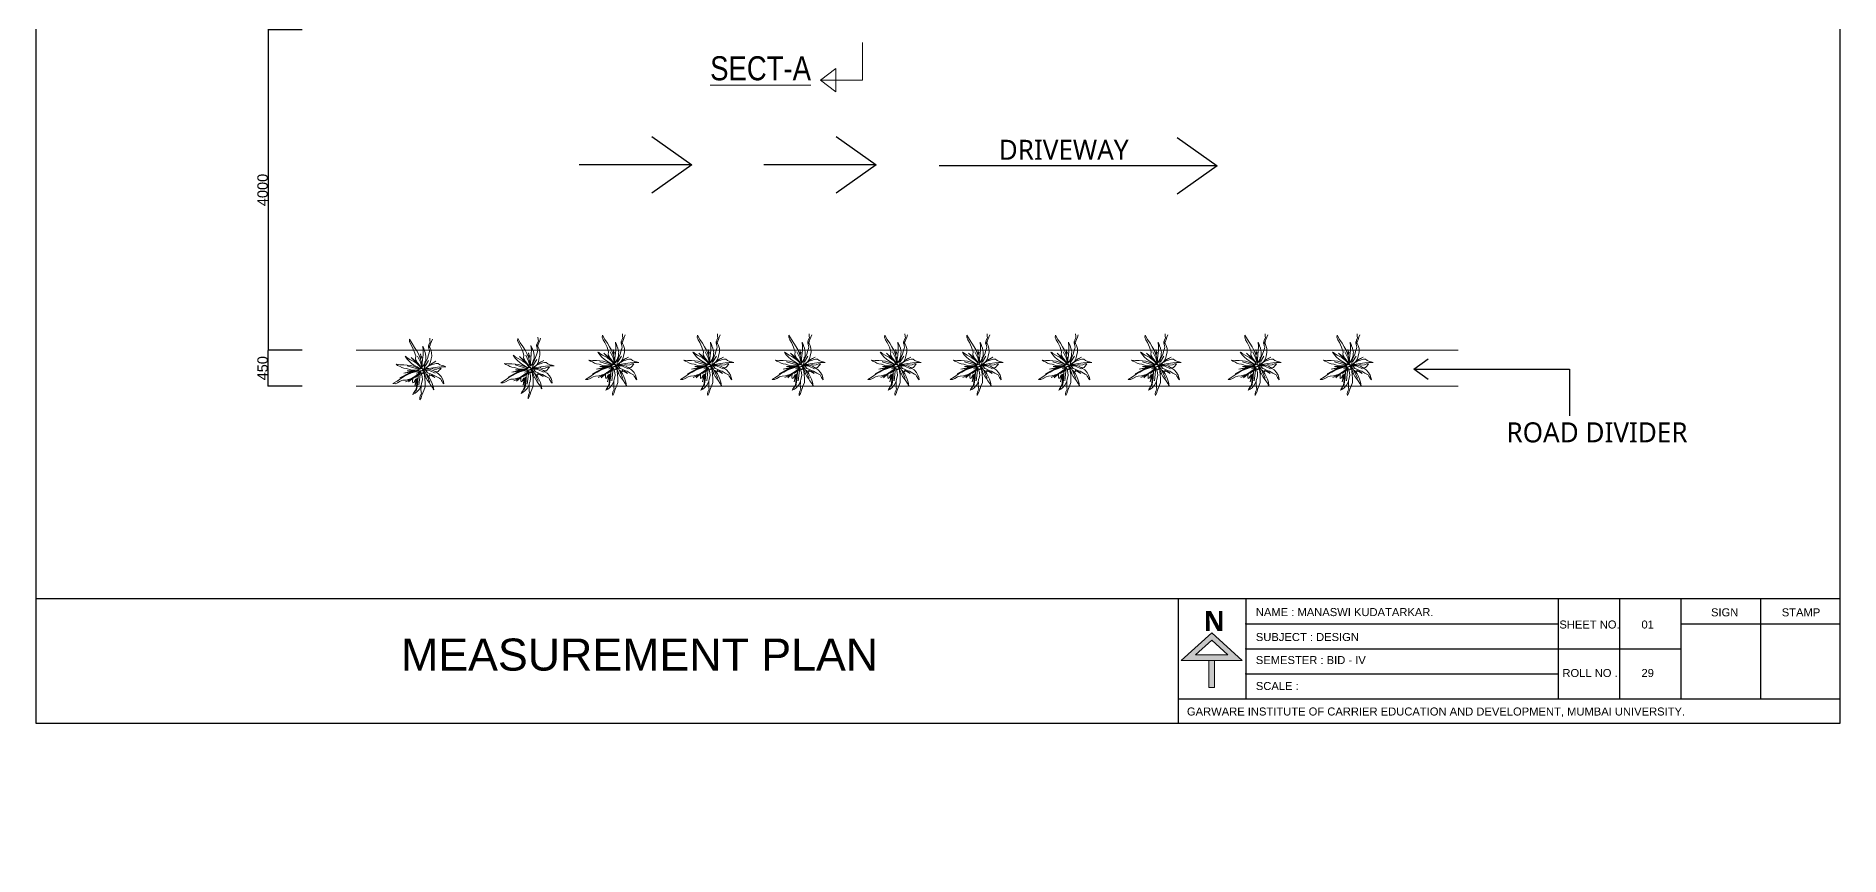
# Model space of a CAD drawing. Header units: millimetres. Extents: x 1926 to 160733, y 10813 to 39285.
# Drawn here: x 1926 to 24463, y 10813 to 21047 of the extents above; entities that cross this region are included whole.
import ezdxf

# ---------------------------------------------------------------- set-up
doc = ezdxf.new("R2010")
doc.units = ezdxf.units.MM
doc.layers.get('Defpoints').update_dxf_attribs({"lineweight": 0})
for name, color, linetype, lineweight in [('FUR', 3, 'Continuous', 0), ('FURNITURE', 7, 'Continuous', 0), ('hatch', 7, 'Continuous', 0), ('SCALE FORMET TEXT', 7, 'Continuous', 0), ('TEXT', 7, 'Continuous', 5), ('TREE', 94, 'Continuous', 0), ('wall', 250, 'Continuous', 0)]:
    doc.layers.add(name, color=color, linetype=linetype, lineweight=lineweight)
doc.styles.get("Standard").update_dxf_attribs({"font": 'arial.ttf'})
doc.styles.add('STYLE2', font='arial.ttf', dxfattribs={"height": 7})
doc.styles.add('style4', font='swissck.ttf')
doc.dimstyles.new('Annotative', dxfattribs={"dimscale": 0, "dimtxt": 2.5, "dimasz": 2.5, "dimexe": 1.25, "dimexo": 0.625, "dimtad": 1, "dimtxsty": 'Standard', "dimcen": 2.5, "dimadec": 0, "dimazin": 0, "dimtfac": 1, "dimtmove": 0, "dimatfit": 3, "dimfxl": 1, "dimarcsym": 0})

# ---------------------------------------------------------------- blocks, each defined once
blk = doc.blocks.new('*D196')
at = {"layer": 'Defpoints', "color": 0, "linetype": 'Continuous', "transparency": 16777216}
for p in [(6258, 21126), (4824, 17126), (6258, 17126)]:
    blk.add_point(p, dxfattribs=at)
at = {"layer": 'FURNITURE', "color": 0, "lineweight": -2, "transparency": 16777216}
for p, q in [((5250, 21126), (4822, 21126)), ((4824, 21124), (4824, 17129)), ((5250, 17126), (4822, 17126))]:
    blk.add_line(p, q, dxfattribs=at)
at = {"layer": 'FURNITURE', "color": 0, "linetype": 'Continuous', "transparency": 16777216}
for points in [[(4823, 21124), (4824, 21124), (4824, 21126)], [(4823, 17129), (4824, 17129), (4824, 17126)]]:
    blk.add_solid(points, dxfattribs=at)
at = {"layer": 'FURNITURE', "color": 0, "linetype": 'Continuous', "transparency": 16777216, "insert": (4757, 19126), "char_height": 130, "attachment_point": 5, "rotation": 90}
blk.add_mtext('4000', dxfattribs=at)
blk = doc.blocks.new('RETGGER')
at = {"layer": 'TREE', "color": 84}
for p, q in [((96.8, -1890.33), (96.99, -1889.26)), ((96.86, -1891.11), (96.8, -1890.33)), ((97.4, -1890.14), (96.86, -1891.11)), ((96.99, -1889.26), (97.6, -1888.04)), ((97.45, -1887.15), (97.39, -1886)), ((97.81, -1888.9), (97.4, -1890.14)), ((97.6, -1888.04), (97.45, -1887.15)), ((98.27, -1887.71), (97.81, -1888.9)), ((98.72, -1886.53), (98.27, -1887.71)), ((94.91, -1901.99), (97.29, -1902.23)), ((92.99, -1911.67), (93.03, -1910.53)), ((93.03, -1910.53), (93, -1909.59)), ((95.02, -1910.36), (94.33, -1912.2)), ((94.49, -1903.06), (94.72, -1904.79)), ((94.72, -1904.79), (94.94, -1906.37)), ((94.94, -1906.37), (95.02, -1908.24)), ((95.02, -1908.24), (95.02, -1910.36)), ((97.29, -1902.23), (100.13, -1903.52)), ((92.41, -1916), (92.59, -1914.93)), ((92.47, -1916.78), (92.41, -1916)), ((93, -1915.81), (92.47, -1916.78)), ((92.59, -1914.93), (93.21, -1913.71)), ((93.06, -1912.81), (92.99, -1911.67)), ((93.41, -1914.57), (93, -1915.81)), ((93.21, -1913.71), (93.06, -1912.81)), ((93.87, -1913.38), (93.41, -1914.57)), ((94.33, -1912.2), (93.87, -1913.38))]:
    blk.add_line(p, q, dxfattribs=at)
for points in [[(93.24, -1900.5), (93.38, -1899.21), (93.17, -1897.97), (92.59, -1896.06), (91.86, -1894.2), (90.92, -1892.45), (89.82, -1890.65), (88.57, -1888.79), (87.32, -1886.63), (87.22, -1887.76), (87.69, -1888.95), (88.53, -1890.39), (89.63, -1892.75), (90.39, -1894.95), (90.23, -1896.33), (91.15, -1898.14), (92.35, -1899.73), (92.82, -1900.19)], [(95.22, -1901.43), (96.77, -1899.82), (97.59, -1898.43), (97.9, -1897.25), (98.05, -1896.37), (98.36, -1895.11), (98.3, -1893.36), (97.86, -1891.76), (97.39, -1890.77), (96.71, -1889.78), (96.67, -1890.6), (96.93, -1891.21), (97.03, -1891.93), (97.25, -1892.59), (97.08, -1893.38), (96.75, -1894.41), (96.2, -1896.2), (95.67, -1897.29), (95.13, -1898.59), (94.7, -1899.55), (94.79, -1900.68), (94.89, -1901.4)], [(92.39, -1901.78), (91.62, -1901.08), (90.71, -1900.64), (89.2, -1900.12), (87.65, -1899.73), (86.08, -1899.52), (84.39, -1899.39), (82.6, -1899.33), (80.61, -1899.13), (81.31, -1899.73), (82.3, -1899.98), (83.35, -1900.67), (84.35, -1900.98), (85.7, -1901.18), (87.91, -1901.94), (89.88, -1902.02), (91.47, -1901.99), (91.99, -1901.91)], [(86.07, -1899.92), (92.22, -1901.77)], [(90.58, -1898.19), (88.11, -1895.68), (90.37, -1897.66), (90.24, -1896.88), (91.16, -1898.65)], [(92.22, -1902.12), (90.01, -1902.26), (89.25, -1902.37)], [(93.06, -1896.28), (92.72, -1893.91), (93.16, -1895.45), (93.25, -1895.19), (93.4, -1895.72)], [(96.8, -1897.2), (95.05, -1900.06)], [(95.3, -1901.62), (97.54, -1901.7), (99.08, -1902.13), (100.13, -1902.76), (100.85, -1903.28), (101.95, -1903.98), (103.12, -1905.27), (103.92, -1906.73), (104.27, -1907.76), (104.48, -1908.95), (103.88, -1908.39), (103.64, -1907.77), (103.21, -1907.19), (102.91, -1906.56), (102.24, -1906.1), (101.28, -1905.6), (99.64, -1904.7), (98.5, -1904.28), (97.21, -1903.72), (96.23, -1903.33), (95.51, -1902.46), (95.09, -1901.88)], [(97.68, -1899.23), (100.33, -1897.61), (97.88, -1898.87)], [(101.55, -1902.8), (101.6, -1902.79), (102.14, -1902.12), (102.71, -1901.47), (103.09, -1900.97), (102.38, -1900.99), (102.08, -1901.03), (100.97, -1901.5), (99.54, -1901.61), (98.09, -1901)], [(89.43, -1902.72), (86.99, -1903.54), (82.44, -1905.94), (83.92, -1905.32), (87.43, -1903.5), (89.59, -1902.62)], [(89.18, -1902.77), (84.34, -1903.59), (88.72, -1902.6), (86.12, -1902.3), (89.36, -1902.37)], [(88.59, -1906.34), (86.68, -1907.94), (88.05, -1906.66), (85.27, -1907.84), (88.14, -1906.34), (88.84, -1906)], [(89.58, -1905.32), (88.88, -1906.22), (88.81, -1907.48), (88.96, -1908.36), (89.52, -1907.96), (89.9, -1907.14), (90.35, -1906.57), (90.75, -1906.33), (91.16, -1906.16), (91.61, -1905.85)], [(92.16, -1902.17), (89.24, -1902.8)], [(91.04, -1906.41), (90.32, -1906.89), (90.3, -1906.9), (89.57, -1908.04), (90.16, -1907.34), (91.09, -1906.42)], [(91.42, -1906.33), (90.67, -1911.73), (89.64, -1912.98), (90.21, -1912.08), (90.56, -1911.68), (91.14, -1906.71), (91.42, -1906.33)], [(92.31, -1903.4), (89.73, -1905.89), (90.65, -1905.17), (90.35, -1905.57), (91.35, -1904.63), (92.14, -1903.59)], [(91.02, -1906.88), (90.67, -1908.59), (90.83, -1906.91), (89.92, -1909.96), (90.57, -1906.91)], [(90.61, -1903.49), (92.94, -1902.76)], [(92.61, -1903.22), (91.93, -1904.66)], [(93.31, -1904.33), (93.65, -1903.41), (93.98, -1903.79), (94.49, -1903.06)], [(97.12, -1904.24), (99.95, -1905.74), (98.21, -1904.3)], [(101.6, -1902.79), (100.89, -1902.93), (100.33, -1902.91)]]:
    blk.add_lwpolyline(points, dxfattribs=at)
at = {"layer": 'TREE', "color": 1}
for points in [[(93.59, -1900), (93.59, -1898.76), (93.79, -1896.78), (94.04, -1894.35), (94.09, -1892.44), (93.9, -1890.12), (94.39, -1891.13), (94.61, -1891.99), (95.1, -1893.15), (95.27, -1894.11), (95.47, -1895.16), (95.43, -1895.86), (95.41, -1897.01), (95.22, -1897.56), (94.95, -1898.39), (94.72, -1898.88), (94.29, -1899.65), (93.79, -1900.42), (93.86, -1899.73), (93.59, -1900)], [(92.57, -1901.54), (91.03, -1900.45), (89.38, -1899.53), (88.25, -1898.68), (87.08, -1897.63), (86, -1896.48), (85.02, -1895.09), (85.5, -1895.39), (86.04, -1895.88), (87.46, -1896.66), (88.67, -1897.38), (89.81, -1897.95), (90.93, -1898.78), (91.77, -1899.55), (92.38, -1900.23), (92.69, -1900.52), (92.84, -1900.68), (93.16, -1901.43), (92.42, -1900.91), (92.57, -1901.54)], [(91.26, -1895.08), (92.7, -1897.99), (93.72, -1901.7)], [(93.87, -1902.28), (93.27, -1902.54), (94.52, -1902.02), (92.64, -1902.37), (94.1, -1902.03), (93.44, -1900.82), (94.14, -1901.94), (94.72, -1900.93), (94.37, -1901.72), (95.46, -1901.38), (94.4, -1901.86), (95.61, -1902.26), (94.61, -1902.07), (94.06, -1903.07), (94.4, -1902.04)], [(94.16, -1902.03), (95.46, -1903.62), (97.48, -1908.08)], [(95.61, -1901.27), (96.86, -1901.2), (98.83, -1900.88), (101.23, -1900.48), (103.13, -1900.32), (105.46, -1900.37), (104.42, -1899.95), (103.55, -1899.78), (102.36, -1899.36), (101.52, -1898.73), (100.59, -1898.72), (99.84, -1898.87), (98.5, -1899.28), (97.95, -1899.5), (97.15, -1899.82), (96.67, -1900.08), (95.92, -1900.55), (95.18, -1901.1), (95.87, -1900.98), (95.61, -1901.27)], [(92.72, -1902.73), (91.42, -1902.59), (90.18, -1902.82), (88.28, -1903.41), (86.43, -1904.16), (84.68, -1905.11), (82.89, -1906.22), (81.04, -1907.49), (78.89, -1908.76), (80.03, -1908.84), (81.21, -1908.36), (82.65, -1907.52), (83.88, -1907.09), (85.54, -1907.07), (88.32, -1906.2), (90.37, -1904.83), (91.95, -1903.62), (92.41, -1903.15)], [(92.94, -1903.1), (93.59, -1905.24), (93.69, -1906.84), (93.43, -1908.04), (93.17, -1908.9), (92.86, -1910.16), (92.02, -1911.69), (90.9, -1912.91), (90.03, -1913.58), (88.98, -1914.16), (89.31, -1913.41), (89.82, -1912.98), (90.24, -1912.39), (90.73, -1911.9), (90.95, -1911.12), (91.11, -1910.05), (91.44, -1908.21), (91.46, -1906.99), (91.57, -1905.59), (91.63, -1904.54), (92.21, -1903.57), (92.63, -1902.98)], [(91.98, -1909.44), (92.76, -1902.96)], [(96.03, -1904.12), (96.23, -1904.48), (97.32, -1906.02), (97.97, -1907.27), (98.58, -1908.72), (99.06, -1910.23), (99.34, -1911.9), (99.04, -1911.43), (98.76, -1910.75), (97.81, -1909.44), (97.03, -1908.26), (96.25, -1907.25), (95.6, -1906.03), (95.17, -1904.96), (94.91, -1904.09), (94.76, -1903.7), (94.7, -1903.49), (94.71, -1903.3)]]:
    blk.add_lwpolyline(points, dxfattribs=at)
at = {"layer": 'TREE', "color": 84}
for start, end in [(180.90802, 192.15636), (153.01353, 156.27022), (127.67541, 134.63013), (100.02652, 103.35068), (73.6634, 80.37728), (33.93423, 44.7068), (280.81668, 290.07869), (309.13517, 324.13523)]:
    blk.add_arc((94.12, -1901.99), 4.22, start, end, dxfattribs=at)
blk = doc.blocks.new('*D198')
at = {"layer": 'Defpoints', "color": 0, "linetype": 'Continuous', "transparency": 16777216}
for p in [(4824, 17126), (5650, 17126), (5650, 16676)]:
    blk.add_point(p, dxfattribs=at)
at = {"layer": 'FURNITURE', "color": 0, "lineweight": -2, "transparency": 16777216}
for p, q in [((5250, 17126), (4822, 17126)), ((4824, 16679), (4824, 17124)), ((5250, 16676), (4822, 16676))]:
    blk.add_line(p, q, dxfattribs=at)
at = {"layer": 'FURNITURE', "color": 0, "linetype": 'Continuous', "transparency": 16777216}
for points in [[(4823, 17124), (4824, 17124), (4824, 17126)], [(4823, 16679), (4824, 16679), (4824, 16676)]]:
    blk.add_solid(points, dxfattribs=at)
at = {"layer": 'FURNITURE', "color": 0, "linetype": 'Continuous', "transparency": 16777216, "insert": (4757, 16901), "char_height": 130, "attachment_point": 5, "rotation": 90}
blk.add_mtext('450', dxfattribs=at)

msp = doc.modelspace()

# ---------------------------------------------------------------- hatches: boundary and pattern name
at = {"layer": 'hatch', "linetype": 'Continuous', "ltscale": 3, "true_color": 0xc7c8ca}
h = msp.add_hatch(dxfattribs=at)
h.set_pattern_fill('ANSI32', color=9, scale=10)
h.set_pattern_definition([(45, (-1153760.16, 18299.64), (-67.351921, 67.351921), []), (45, (-1153715.26, 18299.64), (-67.351921, 67.351921), [])])
h.paths.add_polyline_path([(16039.49, 31926.232), (15809.49, 31926.232), (15809.49, 30126.232), (16039.49, 30126.232)])
h.paths.add_polyline_path([(11159.49, 31926.232), (11009.49, 31926.232), (11009.49, 30876.232), (11159.49, 30876.232)])
h.paths.add_polyline_path([(9809.49, 31926.232), (9579.49, 31926.232), (9579.49, 30126.232), (9809.49, 30126.232)])
h.paths.add_polyline_path([(11159.49, 30126.232), (9879.49, 30126.232), (9879.49, 29976.232), (11159.49, 29976.232)])
h.paths.add_polyline_path([(9809.49, 29526.232), (9579.49, 29526.232), (9579.49, 27426.232), (9809.49, 27426.232)])
h.paths.add_polyline_path([(9809.49, 27126.232), (9579.49, 27126.232), (9579.49, 25026.232), (9809.49, 25026.232)])
h.paths.add_polyline_path([(16039.49, 27126.232), (15809.49, 27126.232), (15809.49, 25026.232), (16039.49, 25026.232)])
h.paths.add_polyline_path([(9809.49, 24426.232), (9579.49, 24426.232), (9579.49, 22926.232), (9809.49, 22926.232)])
h.paths.add_polyline_path([(16039.49, 24426.232), (15809.49, 24426.232), (15809.49, 22926.232), (16039.49, 22926.232)])
h.paths.add_polyline_path([(16039.49, 29526.232), (15809.49, 29526.232), (15809.49, 27426.232), (16039.49, 27426.232)])
h.paths.add_polyline_path([(10095.105, 30828.781), (10903.072, 30828.781), (10903.072, 31299.653), (10095.105, 31299.653)], flags=9)
h.paths.add_polyline_path([(6763.792, 12656.425), (14736.438, 12656.425), (14736.438, 13377.673), (6763.792, 13377.673)], flags=9)
h.paths.add_polyline_path([(16084.094, 29717.371), (16496.747, 29717.371), (16496.747, 30026.478), (16084.094, 30026.478)], flags=9)
h.paths.add_polyline_path([(16084.094, 27132.34), (16496.747, 27132.34), (16496.747, 27441.446), (16084.094, 27441.446)], flags=9)
h.paths.add_polyline_path([(16084.094, 24617.371), (16496.747, 24617.371), (16496.747, 24926.478), (16084.094, 24926.478)], flags=9)
h.paths.add_polyline_path([(9154.622, 29717.371), (9567.276, 29717.371), (9567.276, 30026.478), (9154.622, 30026.478)], flags=9)
h.paths.add_polyline_path([(9154.622, 27132.34), (9567.276, 27132.34), (9567.276, 27441.446), (9154.622, 27441.446)], flags=9)
h.paths.add_polyline_path([(8150.543, 10813.117), (17395.185, 10813.117), (17395.185, 11901.803), (8150.543, 11901.803)], flags=9)
h.paths.add_polyline_path([(22021.719, 11504.023), (22500.38, 11504.023), (22500.38, 12223.898), (22021.719, 12223.898)], flags=9)
h.paths.add_polyline_path([(6665.155, 13420.952), (14803.092, 13420.952), (14803.092, 14509.638), (6665.155, 14509.638)], flags=9)
h.paths.add_polyline_path([(4627.788, 12843.246), (5499.124, 12843.246), (5499.124, 14282.683), (4627.788, 14282.683)], flags=9)
h.paths.add_polyline_path([(5492.33, 13005.642), (6577.413, 13005.642), (6577.413, 14094.328), (5492.33, 14094.328)], flags=9)
h.paths.add_polyline_path([(13865.833, 20336.578), (15286.556, 20336.578), (15286.556, 20783.641), (13865.833, 20783.641)], flags=9)
h.paths.add_polyline_path([(10607.33, 17879.395), (12028.053, 17879.395), (12028.053, 18326.458), (10607.33, 18326.458)], flags=9)
h.paths.add_polyline_path([(12144.933, 27956.008), (14206.459, 27956.008), (14206.459, 28897.837), (12144.933, 28897.837)], flags=9)
h.paths.add_polyline_path([(20425.906, 21173.094), (21831.781, 21173.094), (21831.781, 21620.156), (20425.906, 21620.156)], flags=9)
h.paths.add_polyline_path([(20221.449, 18289.92), (22136.427, 18289.92), (22136.427, 18736.982), (20221.449, 18736.982)], flags=9)
h.paths.add_polyline_path([(9154.622, 24617.371), (9567.276, 24617.371), (9567.276, 24926.478), (9154.622, 24926.478)], flags=9)
h.paths.add_polyline_path([(17307.502, 26478.202), (19011.885, 26478.202), (19011.885, 27424.414), (17307.502, 27424.414)], flags=9)
h.paths.add_polyline_path([(6963.834, 26478.202), (8477.146, 26478.202), (8477.146, 27424.414), (6963.834, 27424.414)], flags=9)
h.paths.add_polyline_path([(13079.569, 22544.45), (13489.699, 22544.45), (13489.699, 22963.281), (13079.569, 22963.281)], flags=9)
h.paths.add_polyline_path([(10709.49, 32156.232), (10709.49, 31926.232), (16039.49, 31926.232), (19731.603, 31926.232), (19731.603, 32156.232)])
h.paths.add_polyline_path([(8679.49, 31926.232), (8679.49, 32156.232), (5887.378, 32156.232), (5887.378, 31926.232)])
h.paths.add_polyline_path([(9279.49, 32156.232), (9279.49, 31926.232), (10109.49, 31926.232), (10109.49, 32156.232)])
at = {"layer": 'wall', "true_color": 0x939598}
h = msp.add_hatch(color=252, dxfattribs=at)
h.dxf.hatch_style = 1
h.paths.add_polyline_path([(16614.163, 13598.534), (16231.833, 13251.594), (16614.163, 13251.594), (16996.494, 13251.594)])
h.paths.add_polyline_path([(16614.163, 13320.904), (16411.354, 13320.904), (16614.163, 13504.941), (16816.973, 13320.904)], flags=16)
h.paths.add_polyline_path([(16648.819, 13251.594), (16579.508, 13251.594), (16579.508, 12913.02), (16648.819, 12913.02)])

# ---------------------------------------------------------------- linework, layer by layer
for p, q in [((24463.23, 14023.262), (1926.076, 14023.262)), ((16194.419, 14023.262), (16194.419, 12463.975)), ((17040.175, 14023.262), (17040.175, 12775.832)), ((20943.835, 14023.262), (20943.835, 12775.832)), ((21709.889, 14023.262), (21709.889, 12775.832)), ((22475.944, 14023.262), (22475.944, 12775.832)), ((23469.587, 14023.262), (23469.587, 12775.832)), ((17040.175, 13711.405), (20943.835, 13711.405)), ((22475.944, 13711.405), (24463.23, 13711.405)), ((17040.175, 13399.547), (22475.944, 13399.547)), ((17040.175, 13087.69), (20943.835, 13087.69)), ((16194.419, 12775.832), (24463.23, 12775.832))]:
    msp.add_line(p, q)
msp.add_lwpolyline([(1926.076, 35315.561), (24463.23, 35315.561), (24463.23, 12463.975), (1926.076, 12463.975)], close=True)
for p in [(17040.175, 13711.405), (17040.175, 13399.547), (17040.175, 13087.69), (17040.175, 12775.832)]:
    msp.add_point(p)
at = {"layer": 'wall'}
for p, q in [((11919.244, 20642.169), (11919.244, 20497.001)), ((11919.244, 20351.832), (11919.244, 20497.001)), ((19694.876, 17126.232), (5924.104, 17126.232)), ((19694.876, 16676.232), (5924.104, 16676.232))]:
    msp.add_line(p, q, dxfattribs=at)
for points in [[(12251.65, 20968.151), (12251.65, 20497.001), (11725.993, 20497.001)], [(11919.244, 20642.169), (11725.993, 20497.001), (11919.244, 20351.832)], [(16614.163, 13598.534), (16231.833, 13251.594), (16614.163, 13251.594)], [(16614.163, 13598.534), (16996.494, 13251.594), (16614.163, 13251.594)], [(16614.661, 13505.268), (16411.851, 13321.231), (16614.661, 13321.231), (16817.471, 13321.231), (16614.661, 13505.268)]]:
    msp.add_lwpolyline(points, dxfattribs=at)
for points in [[(11919.244, 20351.832), (11725.993, 20497.001), (11919.244, 20642.169), (11919.244, 20497.001)], [(16649.316, 13251.921), (16580.006, 13251.921), (16580.006, 12913.347), (16649.316, 12913.347)]]:
    msp.add_lwpolyline(points, close=True, dxfattribs=at)

# ---------------------------------------------------------------- block references
at = {"layer": 'FUR', "xscale": 25, "yscale": 25, "zscale": 25}
for p in [(4410.441, 64427.941), (5761.972, 64439.777), (6818.506, 64480.787), (8005.326, 64480.787), (9149.676, 64480.787), (10346.625, 64480.787), (11373.357, 64480.787), (12478.78, 64480.787), (13598.282, 64480.787), (14845.819, 64480.787), (15997.165, 64480.787)]:
    msp.add_blockref('RETGGER', p, dxfattribs=at)

# ---------------------------------------------------------------- texts
for s, height, p in [('NAME : MANASWI KUDATARKAR.', 100, (17165.685, 13806.774)), ('SHEET NO. ', 100, (20957.924, 13651.635)), ('01 ', 100, (21983.646, 13651.635)), ('SIGN ', 100, (22852.553, 13803.512)), ('STAMP ', 100, (23736.698, 13803.512)), ('MEASUREMENT PLAN', 400, (6485.704, 13126.234)), ('SUBJECT : DESIGN ', 100, (17165.685, 13495.485)), ('SEMESTER : BID - IV', 100, (17165.685, 13207.951)), ('ROLL NO .', 100, (20995.923, 13046.171)), ('29', 100, (21983.646, 13046.171)), ('SCALE :', 100, (17165.685, 12883.982)), ('GARWARE INSTITUTE OF CARRIER EDUCATION AND DEVELOPMENT, MUMBAI UNIVERSITY.', 100, (16304.582, 12565.586))]:
    msp.add_text(s, height=height).set_placement(p)
at = {"layer": 'SCALE FORMET TEXT', "color": 18, "true_color": 0x000000, "attachment_point": 1, "style": 'style4'}
for s, insert, char_height, width in [('{\\fMicrosoft YaHei UI Light|b0|i0|c0|p34;DRIVEWAY}', (13953.237, 19752.638), 250, 3654.03025), ('{\\fMicrosoft YaHei UI Light|b0|i0|c0|p34;ROAD DIVIDER}', (20297.143, 16225.214), 250, 3654.03025), ('{\\fYu Gothic UI Semibold|b0|i0|c0|p34;N}', (16514.403, 13869.726), 248.30926, 2268.32386)]:
    msp.add_mtext(s, dxfattribs=dict(at, insert=insert, char_height=char_height, width=width))
at = {"layer": 'TEXT', "color": 0, "insert": (10348.095, 20491.418), "char_height": 300, "width": 12204.95094, "attachment_point": 7, "style": 'STYLE2'}
msp.add_mtext('{\\fArial Narrow|b0|i0|c0|p34;\\LSECT-A\\l }', dxfattribs=at)

# ---------------------------------------------------------------- dimensions: what is measured, and where the dimension line sits
at = {"layer": 'FURNITURE', "linetype": 'Continuous'}
for p1, p2, picture, middle in [((6257.549, 21126.232), (6257.549, 17126.232), '*D196', (4756.615, 19126.232)), ((5650.498, 16676.232), (5650.498, 17126.232), '*D198', (4756.615, 16901.232))]:
    dim = msp.add_linear_dim(base=(4823.615, 17126.232), p1=p1, p2=p2, angle=90, dimstyle='Annotative', override={"dimtxt": 130, "dimfxl": 426.875, "dimfxlon": 1, "dimarcsym": 1}, dxfattribs=at)
    dim.commit()
    dim.dimension.update_dxf_attribs({"geometry": picture, "text_midpoint": middle})

# ---------------------------------------------------------------- leaders
at = {"layer": 'wall'}
for points, override in [([(10118.754, 19442.038), (8712.46, 19442.038)], {"dimasz": 500, "dimtad": 0, "dimldrblk": 'Open90', "dimfxl": 426.875, "dimfxlon": 1, "dimarcsym": 1}), ([(12423.108, 19442.038), (11016.814, 19442.038)], {"dimasz": 500, "dimtad": 0, "dimldrblk": 'Open90', "dimfxl": 426.875, "dimfxlon": 1, "dimarcsym": 1}), ([(16680.806, 19427.629), (13208.814, 19427.629)], {"dimscale": 0, "dimasz": 500, "dimgap": 0.625, "dimtad": 0, "dimldrblk": 'Open90', "dimfxl": 426.875, "dimfxlon": 1, "dimarcsym": 1}), ([(19140.848, 16889.042), (21084.616, 16889.042), (21084.616, 16306.514)], {"dimasz": 180, "dimtad": 0, "dimldrblk": 'Open90', "dimfxl": 426.875, "dimfxlon": 1, "dimarcsym": 1})]:
    msp.add_leader(points, dimstyle='Annotative', override=override, dxfattribs=at)

doc.saveas('drawing.dxf')
